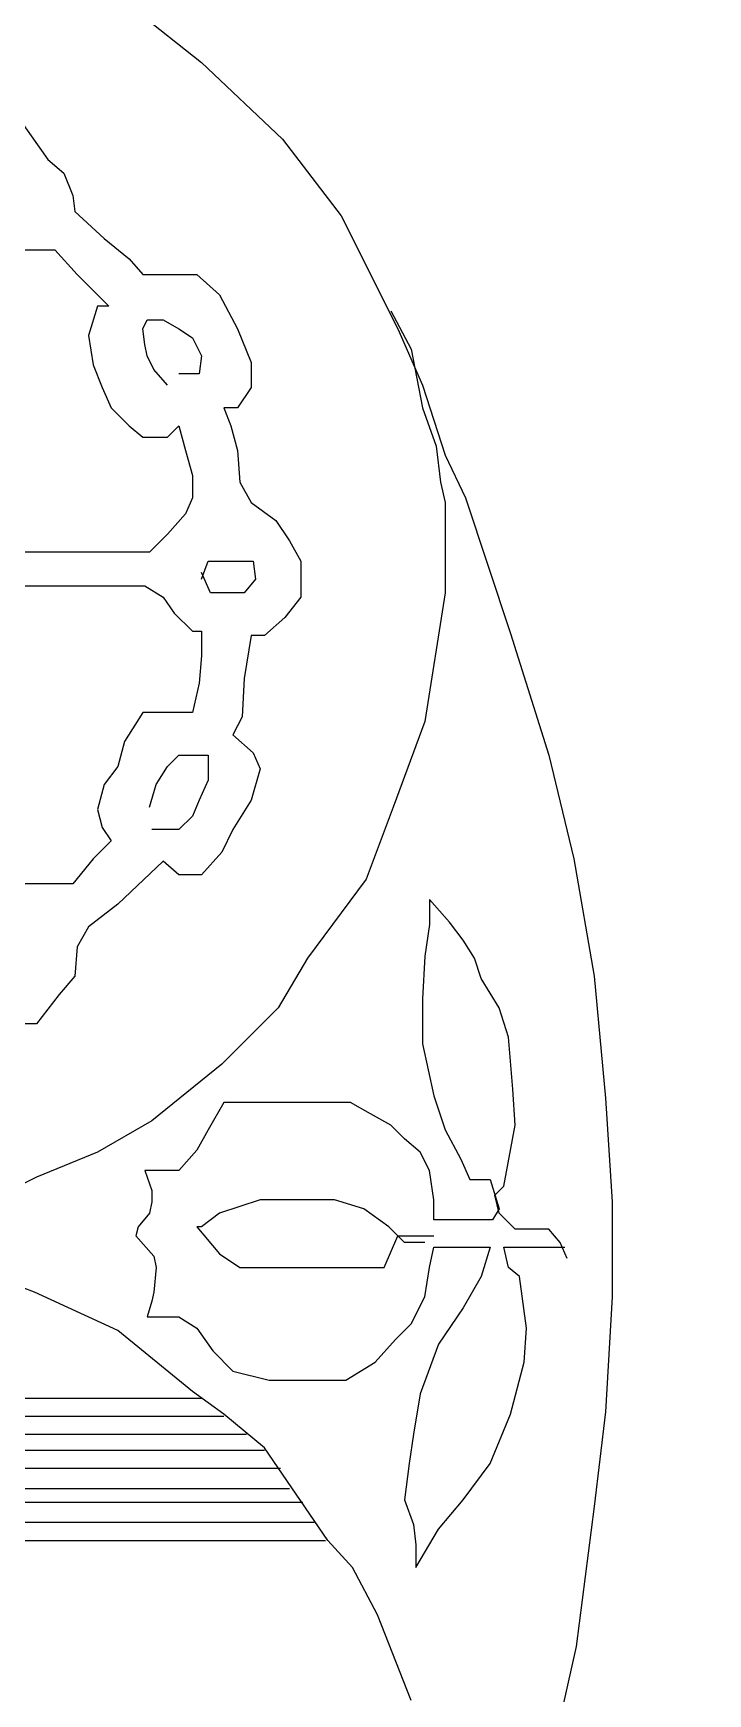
# Model space of a CAD drawing. Extents: x 747954 to 748544, y 4317181 to 4318208.
# Drawn here: x 747997.76 to 748000.74, y 4318040.15 to 4318047.51 of the extents above; entities that cross this region are included whole.
import ezdxf

# ---------------------------------------------------------------- set-up
doc = ezdxf.new("R2010")
doc.units = 0
doc.layers.get('0').update_dxf_attribs({"linetype": 'CONTINUOUS'})

msp = doc.modelspace()

# ---------------------------------------------------------------- linework, layer by layer
at = {"color": 0, "linetype": 'CONTINUOUS'}
for p, q in [((747998.21, 4318047.61), (747998.5, 4318047.38)), ((747998.21, 4318047.61), (747998.5, 4318047.38)), ((747998.5, 4318047.38), (747998.86, 4318047.04)), ((747998.5, 4318047.38), (747998.86, 4318047.04)), ((747997.7, 4318047.12), (747997.82, 4318046.95)), ((747997.7, 4318047.12), (747997.82, 4318046.95)), ((747998.86, 4318047.04), (747999.12, 4318046.7)), ((747998.86, 4318047.04), (747999.12, 4318046.7)), ((747997.82, 4318046.95), (747997.89, 4318046.89)), ((747997.82, 4318046.95), (747997.89, 4318046.89)), ((747997.89, 4318046.89), (747997.93, 4318046.79)), ((747997.89, 4318046.89), (747997.93, 4318046.79)), ((747997.93, 4318046.79), (747997.94, 4318046.72)), ((747997.93, 4318046.79), (747997.94, 4318046.72)), ((747997.94, 4318046.72), (747998.07, 4318046.6)), ((747997.94, 4318046.72), (747998.07, 4318046.6)), ((747999.12, 4318046.7), (747999.37, 4318046.2)), ((747999.12, 4318046.7), (747999.37, 4318046.2)), ((747998.07, 4318046.6), (747998.18, 4318046.51)), ((747998.07, 4318046.6), (747998.18, 4318046.51)), ((747997.68, 4318046.55), (747997.77, 4318046.55)), ((747997.68, 4318046.55), (747997.77, 4318046.55)), ((747997.77, 4318046.55), (747997.85, 4318046.55)), ((747997.77, 4318046.55), (747997.85, 4318046.55)), ((747997.85, 4318046.55), (747997.95, 4318046.44)), ((747997.85, 4318046.55), (747997.95, 4318046.44)), ((747998.18, 4318046.51), (747998.24, 4318046.44)), ((747998.18, 4318046.51), (747998.24, 4318046.44)), ((747997.95, 4318046.44), (747998.04, 4318046.35)), ((747997.95, 4318046.44), (747998.04, 4318046.35)), ((747998.24, 4318046.44), (747998.29, 4318046.44)), ((747998.24, 4318046.44), (747998.29, 4318046.44)), ((747998.29, 4318046.44), (747998.36, 4318046.44)), ((747998.29, 4318046.44), (747998.36, 4318046.44)), ((747998.36, 4318046.44), (747998.48, 4318046.44)), ((747998.36, 4318046.44), (747998.48, 4318046.44)), ((747998.48, 4318046.44), (747998.58, 4318046.35)), ((747998.48, 4318046.44), (747998.58, 4318046.35)), ((747998.04, 4318046.35), (747998.09, 4318046.3)), ((747998.04, 4318046.35), (747998.09, 4318046.3)), ((747998.58, 4318046.35), (747998.66, 4318046.2)), ((747998.58, 4318046.35), (747998.66, 4318046.2)), ((747998.04, 4318046.3), (747998, 4318046.17)), ((747998.04, 4318046.3), (747998, 4318046.17)), ((747998.09, 4318046.3), (747998.04, 4318046.3)), ((747998.09, 4318046.3), (747998.04, 4318046.3)), ((747999.34, 4318046.28), (747999.43, 4318046.11)), ((747999.34, 4318046.28), (747999.43, 4318046.11)), ((747998.24, 4318046.2), (747998.26, 4318046.24)), ((747998.24, 4318046.2), (747998.26, 4318046.24)), ((747998.26, 4318046.24), (747998.33, 4318046.24)), ((747998.26, 4318046.24), (747998.33, 4318046.24)), ((747998.33, 4318046.24), (747998.4, 4318046.2)), ((747998.33, 4318046.24), (747998.4, 4318046.2)), ((747998, 4318046.17), (747998.02, 4318046.04)), ((747998, 4318046.17), (747998.02, 4318046.04)), ((747998.25, 4318046.13), (747998.24, 4318046.2)), ((747998.25, 4318046.13), (747998.24, 4318046.2)), ((747998.26, 4318046.08), (747998.25, 4318046.13)), ((747998.26, 4318046.08), (747998.25, 4318046.13)), ((747998.4, 4318046.2), (747998.46, 4318046.16)), ((747998.4, 4318046.2), (747998.46, 4318046.16)), ((747998.46, 4318046.16), (747998.5, 4318046.08)), ((747998.46, 4318046.16), (747998.5, 4318046.08)), ((747998.66, 4318046.2), (747998.72, 4318046.05)), ((747998.66, 4318046.2), (747998.72, 4318046.05)), ((747999.37, 4318046.2), (747999.48, 4318045.95)), ((747999.37, 4318046.2), (747999.48, 4318045.95)), ((747998.29, 4318046.02), (747998.26, 4318046.08)), ((747998.29, 4318046.02), (747998.26, 4318046.08)), ((747998.5, 4318046.08), (747998.49, 4318046)), ((747998.5, 4318046.08), (747998.49, 4318046)), ((747999.43, 4318046.11), (747999.48, 4318045.85)), ((747999.43, 4318046.11), (747999.48, 4318045.85)), ((747998.02, 4318046.04), (747998.06, 4318045.94)), ((747998.02, 4318046.04), (747998.06, 4318045.94)), ((747998.35, 4318045.95), (747998.29, 4318046.02)), ((747998.35, 4318045.95), (747998.29, 4318046.02)), ((747998.46, 4318046), (747998.4, 4318046)), ((747998.46, 4318046), (747998.4, 4318046)), ((747998.49, 4318046), (747998.46, 4318046)), ((747998.49, 4318046), (747998.46, 4318046)), ((747998.72, 4318046.05), (747998.72, 4318045.94)), ((747998.72, 4318046.05), (747998.72, 4318045.94)), ((747998.06, 4318045.94), (747998.1, 4318045.85)), ((747998.06, 4318045.94), (747998.1, 4318045.85)), ((747998.72, 4318045.94), (747998.66, 4318045.85)), ((747998.72, 4318045.94), (747998.66, 4318045.85)), ((747999.48, 4318045.95), (747999.58, 4318045.64)), ((747999.48, 4318045.95), (747999.58, 4318045.64)), ((747998.1, 4318045.85), (747998.18, 4318045.77)), ((747998.1, 4318045.85), (747998.18, 4318045.77)), ((747998.66, 4318045.85), (747998.6, 4318045.85)), ((747998.6, 4318045.85), (747998.63, 4318045.77)), ((747998.66, 4318045.85), (747998.6, 4318045.85)), ((747998.6, 4318045.85), (747998.63, 4318045.77)), ((747999.48, 4318045.85), (747999.54, 4318045.68)), ((747999.48, 4318045.85), (747999.54, 4318045.68)), ((747998.18, 4318045.77), (747998.24, 4318045.72)), ((747998.18, 4318045.77), (747998.24, 4318045.72)), ((747998.35, 4318045.72), (747998.4, 4318045.77)), ((747998.35, 4318045.72), (747998.4, 4318045.77)), ((747998.4, 4318045.77), (747998.43, 4318045.66)), ((747998.4, 4318045.77), (747998.43, 4318045.66)), ((747998.63, 4318045.77), (747998.66, 4318045.66)), ((747998.63, 4318045.77), (747998.66, 4318045.66)), ((747998.24, 4318045.72), (747998.29, 4318045.72)), ((747998.24, 4318045.72), (747998.29, 4318045.72)), ((747998.29, 4318045.72), (747998.35, 4318045.72)), ((747998.29, 4318045.72), (747998.35, 4318045.72)), ((747998.43, 4318045.66), (747998.46, 4318045.55)), ((747998.43, 4318045.66), (747998.46, 4318045.55)), ((747998.66, 4318045.66), (747998.67, 4318045.52)), ((747998.66, 4318045.66), (747998.67, 4318045.52)), ((747999.54, 4318045.68), (747999.56, 4318045.52)), ((747999.54, 4318045.68), (747999.56, 4318045.52)), ((747999.58, 4318045.64), (747999.67, 4318045.45)), ((747999.58, 4318045.64), (747999.67, 4318045.45)), ((747998.46, 4318045.55), (747998.46, 4318045.45)), ((747998.46, 4318045.55), (747998.46, 4318045.45)), ((747998.67, 4318045.52), (747998.72, 4318045.43)), ((747998.67, 4318045.52), (747998.72, 4318045.43)), ((747999.56, 4318045.52), (747999.58, 4318045.43)), ((747999.56, 4318045.52), (747999.58, 4318045.43)), ((747998.46, 4318045.45), (747998.43, 4318045.38)), ((747998.46, 4318045.45), (747998.43, 4318045.38)), ((747998.72, 4318045.43), (747998.83, 4318045.35)), ((747998.72, 4318045.43), (747998.83, 4318045.35)), ((747999.58, 4318045.43), (747999.58, 4318045.03)), ((747999.58, 4318045.43), (747999.58, 4318045.03)), ((747999.67, 4318045.45), (747999.87, 4318044.85)), ((747999.67, 4318045.45), (747999.87, 4318044.85)), ((747998.43, 4318045.38), (747998.35, 4318045.29)), ((747998.43, 4318045.38), (747998.35, 4318045.29)), ((747998.83, 4318045.35), (747998.89, 4318045.26)), ((747998.83, 4318045.35), (747998.89, 4318045.26)), ((747998.35, 4318045.29), (747998.27, 4318045.21)), ((747998.35, 4318045.29), (747998.27, 4318045.21)), ((747998.89, 4318045.26), (747998.94, 4318045.17)), ((747998.89, 4318045.26), (747998.94, 4318045.17)), ((747997.79, 4318045.21), (747997.69, 4318045.21)), ((747997.79, 4318045.21), (747997.69, 4318045.21)), ((747997.96, 4318045.21), (747997.79, 4318045.21)), ((747997.96, 4318045.21), (747997.79, 4318045.21)), ((747998.13, 4318045.21), (747997.96, 4318045.21)), ((747998.13, 4318045.21), (747997.96, 4318045.21)), ((747998.27, 4318045.21), (747998.13, 4318045.21)), ((747998.27, 4318045.21), (747998.13, 4318045.21)), ((747998.5, 4318045.09), (747998.53, 4318045.17)), ((747998.5, 4318045.09), (747998.53, 4318045.17)), ((747998.54, 4318045.03), (747998.5, 4318045.12)), ((747998.54, 4318045.03), (747998.5, 4318045.12)), ((747998.53, 4318045.17), (747998.58, 4318045.17)), ((747998.53, 4318045.17), (747998.58, 4318045.17)), ((747998.58, 4318045.17), (747998.66, 4318045.17)), ((747998.58, 4318045.17), (747998.66, 4318045.17)), ((747998.66, 4318045.17), (747998.73, 4318045.17)), ((747998.66, 4318045.17), (747998.73, 4318045.17)), ((747998.73, 4318045.17), (747998.74, 4318045.09)), ((747998.73, 4318045.17), (747998.74, 4318045.09)), ((747998.94, 4318045.17), (747998.94, 4318045.01)), ((747998.94, 4318045.17), (747998.94, 4318045.01)), ((747997.69, 4318045.06), (747997.79, 4318045.06)), ((747997.69, 4318045.06), (747997.79, 4318045.06)), ((747997.79, 4318045.06), (747997.97, 4318045.06)), ((747997.79, 4318045.06), (747997.97, 4318045.06)), ((747997.97, 4318045.06), (747998.15, 4318045.06)), ((747997.97, 4318045.06), (747998.15, 4318045.06)), ((747998.15, 4318045.06), (747998.25, 4318045.06)), ((747998.15, 4318045.06), (747998.25, 4318045.06)), ((747998.25, 4318045.06), (747998.33, 4318045.01)), ((747998.25, 4318045.06), (747998.33, 4318045.01)), ((747998.58, 4318045.03), (747998.54, 4318045.03)), ((747998.58, 4318045.03), (747998.54, 4318045.03)), ((747998.64, 4318045.03), (747998.58, 4318045.03)), ((747998.64, 4318045.03), (747998.58, 4318045.03)), ((747998.69, 4318045.03), (747998.64, 4318045.03)), ((747998.69, 4318045.03), (747998.64, 4318045.03)), ((747998.74, 4318045.09), (747998.69, 4318045.03)), ((747998.74, 4318045.09), (747998.69, 4318045.03)), ((747999.58, 4318045.03), (747999.49, 4318044.46)), ((747999.58, 4318045.03), (747999.49, 4318044.46)), ((747998.33, 4318045.01), (747998.38, 4318044.94)), ((747998.33, 4318045.01), (747998.38, 4318044.94)), ((747998.94, 4318045.01), (747998.87, 4318044.92)), ((747998.94, 4318045.01), (747998.87, 4318044.92)), ((747998.38, 4318044.94), (747998.46, 4318044.86)), ((747998.38, 4318044.94), (747998.46, 4318044.86)), ((747998.87, 4318044.92), (747998.78, 4318044.84)), ((747998.87, 4318044.92), (747998.78, 4318044.84)), ((747998.46, 4318044.86), (747998.5, 4318044.86)), ((747998.46, 4318044.86), (747998.5, 4318044.86)), ((747998.5, 4318044.86), (747998.5, 4318044.75)), ((747998.5, 4318044.86), (747998.5, 4318044.75)), ((747998.72, 4318044.84), (747998.69, 4318044.65)), ((747998.72, 4318044.84), (747998.69, 4318044.65)), ((747998.78, 4318044.84), (747998.72, 4318044.84)), ((747998.78, 4318044.84), (747998.72, 4318044.84)), ((747999.87, 4318044.85), (748000.04, 4318044.31)), ((747999.87, 4318044.85), (748000.04, 4318044.31)), ((747998.5, 4318044.75), (747998.49, 4318044.63)), ((747998.5, 4318044.75), (747998.49, 4318044.63)), ((747998.49, 4318044.63), (747998.46, 4318044.5)), ((747998.49, 4318044.63), (747998.46, 4318044.5)), ((747998.69, 4318044.65), (747998.68, 4318044.48)), ((747998.69, 4318044.65), (747998.68, 4318044.48)), ((747998.24, 4318044.5), (747998.16, 4318044.37)), ((747998.24, 4318044.5), (747998.16, 4318044.37)), ((747998.33, 4318044.5), (747998.24, 4318044.5)), ((747998.33, 4318044.5), (747998.24, 4318044.5)), ((747998.4, 4318044.5), (747998.33, 4318044.5)), ((747998.4, 4318044.5), (747998.33, 4318044.5)), ((747998.46, 4318044.5), (747998.4, 4318044.5)), ((747998.46, 4318044.5), (747998.4, 4318044.5)), ((747998.68, 4318044.48), (747998.64, 4318044.4)), ((747998.68, 4318044.48), (747998.64, 4318044.4)), ((747999.49, 4318044.46), (747999.35, 4318044.08)), ((747999.49, 4318044.46), (747999.35, 4318044.08)), ((747998.16, 4318044.37), (747998.13, 4318044.26)), ((747998.16, 4318044.37), (747998.13, 4318044.26)), ((747998.64, 4318044.4), (747998.73, 4318044.32)), ((747998.64, 4318044.4), (747998.73, 4318044.32)), ((747998.35, 4318044.26), (747998.4, 4318044.31)), ((747998.35, 4318044.26), (747998.4, 4318044.31)), ((747998.4, 4318044.31), (747998.47, 4318044.31)), ((747998.4, 4318044.31), (747998.47, 4318044.31)), ((747998.47, 4318044.31), (747998.53, 4318044.31)), ((747998.47, 4318044.31), (747998.53, 4318044.31)), ((747998.53, 4318044.31), (747998.53, 4318044.2)), ((747998.53, 4318044.31), (747998.53, 4318044.2)), ((747998.73, 4318044.32), (747998.76, 4318044.25)), ((747998.73, 4318044.32), (747998.76, 4318044.25)), ((748000.04, 4318044.31), (748000.15, 4318043.85)), ((748000.04, 4318044.31), (748000.15, 4318043.85)), ((747998.13, 4318044.26), (747998.07, 4318044.18)), ((747998.13, 4318044.26), (747998.07, 4318044.18)), ((747998.3, 4318044.18), (747998.35, 4318044.26)), ((747998.3, 4318044.18), (747998.35, 4318044.26)), ((747998.76, 4318044.25), (747998.72, 4318044.11)), ((747998.76, 4318044.25), (747998.72, 4318044.11)), ((747998.07, 4318044.18), (747998.04, 4318044.07)), ((747998.07, 4318044.18), (747998.04, 4318044.07)), ((747998.27, 4318044.08), (747998.3, 4318044.18)), ((747998.27, 4318044.08), (747998.3, 4318044.18)), ((747998.53, 4318044.2), (747998.49, 4318044.11)), ((747998.53, 4318044.2), (747998.49, 4318044.11)), ((747998.04, 4318044.07), (747998.06, 4318043.99)), ((747998.04, 4318044.07), (747998.06, 4318043.99)), ((747998.49, 4318044.11), (747998.46, 4318044.04)), ((747998.49, 4318044.11), (747998.46, 4318044.04)), ((747998.72, 4318044.11), (747998.64, 4318043.98)), ((747998.72, 4318044.11), (747998.64, 4318043.98)), ((747999.35, 4318044.08), (747999.23, 4318043.76)), ((747999.35, 4318044.08), (747999.23, 4318043.76)), ((747998.46, 4318044.04), (747998.4, 4318043.98)), ((747998.46, 4318044.04), (747998.4, 4318043.98)), ((747998.1, 4318043.93), (747998.02, 4318043.85)), ((747998.1, 4318043.93), (747998.02, 4318043.85)), ((747998.06, 4318043.99), (747998.1, 4318043.93)), ((747998.06, 4318043.99), (747998.1, 4318043.93)), ((747998.3, 4318043.98), (747998.28, 4318043.98)), ((747998.3, 4318043.98), (747998.28, 4318043.98)), ((747998.35, 4318043.98), (747998.3, 4318043.98)), ((747998.35, 4318043.98), (747998.3, 4318043.98)), ((747998.4, 4318043.98), (747998.35, 4318043.98)), ((747998.4, 4318043.98), (747998.35, 4318043.98)), ((747998.64, 4318043.98), (747998.59, 4318043.88)), ((747998.64, 4318043.98), (747998.59, 4318043.88)), ((747998.02, 4318043.85), (747997.93, 4318043.74)), ((747998.02, 4318043.85), (747997.93, 4318043.74)), ((747998.59, 4318043.88), (747998.5, 4318043.78)), ((747998.59, 4318043.88), (747998.5, 4318043.78)), ((748000.15, 4318043.85), (748000.24, 4318043.33)), ((748000.15, 4318043.85), (748000.24, 4318043.33)), ((747998.33, 4318043.84), (747998.13, 4318043.65)), ((747998.33, 4318043.84), (747998.13, 4318043.65)), ((747998.4, 4318043.78), (747998.33, 4318043.84)), ((747998.4, 4318043.78), (747998.33, 4318043.84)), ((747998.43, 4318043.78), (747998.4, 4318043.78)), ((747998.43, 4318043.78), (747998.4, 4318043.78)), ((747998.5, 4318043.78), (747998.43, 4318043.78)), ((747998.5, 4318043.78), (747998.43, 4318043.78)), ((747997.85, 4318043.74), (747997.69, 4318043.74)), ((747997.85, 4318043.74), (747997.69, 4318043.74)), ((747997.93, 4318043.74), (747997.85, 4318043.74)), ((747997.93, 4318043.74), (747997.85, 4318043.74)), ((747999.23, 4318043.76), (747998.97, 4318043.41)), ((747999.23, 4318043.76), (747998.97, 4318043.41)), ((747998.13, 4318043.65), (747998, 4318043.55)), ((747998.13, 4318043.65), (747998, 4318043.55)), ((747999.6, 4318043.57), (747999.51, 4318043.67)), ((747999.51, 4318043.67), (747999.51, 4318043.56)), ((747999.6, 4318043.57), (747999.51, 4318043.67)), ((747999.51, 4318043.67), (747999.51, 4318043.56)), ((747999.51, 4318043.56), (747999.49, 4318043.42)), ((747999.51, 4318043.56), (747999.49, 4318043.42)), ((747999.66, 4318043.49), (747999.6, 4318043.57)), ((747999.66, 4318043.49), (747999.6, 4318043.57)), ((747998, 4318043.55), (747997.95, 4318043.46)), ((747998, 4318043.55), (747997.95, 4318043.46)), ((747999.71, 4318043.41), (747999.66, 4318043.49)), ((747999.71, 4318043.41), (747999.66, 4318043.49)), ((747997.95, 4318043.46), (747997.94, 4318043.33)), ((747997.95, 4318043.46), (747997.94, 4318043.33)), ((747998.97, 4318043.41), (747998.84, 4318043.19)), ((747998.97, 4318043.41), (747998.84, 4318043.19)), ((747999.49, 4318043.42), (747999.48, 4318043.23)), ((747999.49, 4318043.42), (747999.48, 4318043.23)), ((747999.74, 4318043.32), (747999.71, 4318043.41)), ((747999.74, 4318043.32), (747999.71, 4318043.41)), ((747997.94, 4318043.33), (747997.87, 4318043.25)), ((747997.94, 4318043.33), (747997.87, 4318043.25)), ((747999.82, 4318043.19), (747999.74, 4318043.32)), ((747999.82, 4318043.19), (747999.74, 4318043.32)), ((748000.24, 4318043.33), (748000.29, 4318042.79)), ((748000.24, 4318043.33), (748000.29, 4318042.79)), ((747997.87, 4318043.25), (747997.77, 4318043.12)), ((747997.87, 4318043.25), (747997.77, 4318043.12)), ((747998.84, 4318043.19), (747998.59, 4318042.94)), ((747998.84, 4318043.19), (747998.59, 4318042.94)), ((747999.48, 4318043.23), (747999.48, 4318043.03)), ((747999.48, 4318043.23), (747999.48, 4318043.03)), ((747999.86, 4318043.06), (747999.82, 4318043.19)), ((747999.86, 4318043.06), (747999.82, 4318043.19)), ((747997.77, 4318043.12), (747997.68, 4318043.12)), ((747997.77, 4318043.12), (747997.68, 4318043.12)), ((747999.88, 4318042.83), (747999.86, 4318043.06)), ((747999.88, 4318042.83), (747999.86, 4318043.06)), ((747999.48, 4318043.03), (747999.53, 4318042.8)), ((747999.48, 4318043.03), (747999.53, 4318042.8)), ((747998.59, 4318042.94), (747998.28, 4318042.69)), ((747998.59, 4318042.94), (747998.28, 4318042.69)), ((747999.89, 4318042.67), (747999.88, 4318042.83)), ((747999.89, 4318042.67), (747999.88, 4318042.83)), ((747998.6, 4318042.77), (747998.53, 4318042.65)), ((747998.6, 4318042.77), (747998.53, 4318042.65)), ((747998.68, 4318042.77), (747998.6, 4318042.77)), ((747998.68, 4318042.77), (747998.6, 4318042.77)), ((747998.8, 4318042.77), (747998.68, 4318042.77)), ((747998.8, 4318042.77), (747998.68, 4318042.77)), ((747998.96, 4318042.77), (747998.8, 4318042.77)), ((747998.96, 4318042.77), (747998.8, 4318042.77)), ((747999.16, 4318042.77), (747998.96, 4318042.77)), ((747999.16, 4318042.77), (747998.96, 4318042.77)), ((747999.25, 4318042.72), (747999.16, 4318042.77)), ((747999.25, 4318042.72), (747999.16, 4318042.77)), ((747999.53, 4318042.8), (747999.58, 4318042.65)), ((747999.53, 4318042.8), (747999.58, 4318042.65)), ((748000.29, 4318042.79), (748000.32, 4318042.33)), ((748000.29, 4318042.79), (748000.32, 4318042.33)), ((747998.28, 4318042.69), (747998.04, 4318042.55)), ((747998.28, 4318042.69), (747998.04, 4318042.55)), ((747999.34, 4318042.67), (747999.25, 4318042.72)), ((747999.34, 4318042.67), (747999.25, 4318042.72)), ((747999.4, 4318042.61), (747999.34, 4318042.67)), ((747999.4, 4318042.61), (747999.34, 4318042.67)), ((747999.84, 4318042.4), (747999.89, 4318042.67)), ((747999.84, 4318042.4), (747999.89, 4318042.67)), ((747998.53, 4318042.65), (747998.48, 4318042.56)), ((747998.53, 4318042.65), (747998.48, 4318042.56)), ((747999.47, 4318042.55), (747999.4, 4318042.61)), ((747999.47, 4318042.55), (747999.4, 4318042.61)), ((747999.58, 4318042.65), (747999.65, 4318042.52)), ((747999.58, 4318042.65), (747999.65, 4318042.52)), ((747998.04, 4318042.55), (747997.77, 4318042.44)), ((747998.04, 4318042.55), (747997.77, 4318042.44)), ((747998.48, 4318042.56), (747998.4, 4318042.47)), ((747998.48, 4318042.56), (747998.4, 4318042.47)), ((747999.51, 4318042.47), (747999.47, 4318042.55)), ((747999.51, 4318042.47), (747999.47, 4318042.55)), ((747998.3, 4318042.47), (747998.25, 4318042.47)), ((747998.25, 4318042.47), (747998.28, 4318042.38)), ((747998.3, 4318042.47), (747998.25, 4318042.47)), ((747998.25, 4318042.47), (747998.28, 4318042.38)), ((747998.35, 4318042.47), (747998.3, 4318042.47)), ((747998.35, 4318042.47), (747998.3, 4318042.47)), ((747998.4, 4318042.47), (747998.35, 4318042.47)), ((747998.4, 4318042.47), (747998.35, 4318042.47)), ((747999.53, 4318042.34), (747999.51, 4318042.47)), ((747999.53, 4318042.34), (747999.51, 4318042.47)), ((747999.65, 4318042.52), (747999.69, 4318042.43)), ((747999.65, 4318042.52), (747999.69, 4318042.43)), ((747997.77, 4318042.44), (747997.57, 4318042.34)), ((747997.77, 4318042.44), (747997.57, 4318042.34)), ((747998.28, 4318042.38), (747998.28, 4318042.33)), ((747998.28, 4318042.38), (747998.28, 4318042.33)), ((747999.69, 4318042.43), (747999.78, 4318042.43)), ((747999.69, 4318042.43), (747999.78, 4318042.43)), ((747999.78, 4318042.43), (747999.82, 4318042.3)), ((747999.78, 4318042.43), (747999.82, 4318042.3)), ((747999.8, 4318042.36), (747999.84, 4318042.4)), ((747999.8, 4318042.36), (747999.84, 4318042.4)), ((747998.28, 4318042.33), (747998.27, 4318042.28)), ((747998.28, 4318042.33), (747998.27, 4318042.28)), ((747998.76, 4318042.34), (747998.58, 4318042.28)), ((747998.76, 4318042.34), (747998.58, 4318042.28)), ((747998.86, 4318042.34), (747998.76, 4318042.34)), ((747998.86, 4318042.34), (747998.76, 4318042.34)), ((747998.94, 4318042.34), (747998.86, 4318042.34)), ((747998.94, 4318042.34), (747998.86, 4318042.34)), ((747999.09, 4318042.34), (747998.94, 4318042.34)), ((747999.09, 4318042.34), (747998.94, 4318042.34)), ((747999.22, 4318042.3), (747999.09, 4318042.34)), ((747999.22, 4318042.3), (747999.09, 4318042.34)), ((747999.53, 4318042.25), (747999.53, 4318042.34)), ((747999.53, 4318042.25), (747999.53, 4318042.34)), ((747999.82, 4318042.28), (747999.8, 4318042.36)), ((747999.82, 4318042.28), (747999.8, 4318042.36)), ((748000.32, 4318042.33), (748000.32, 4318041.91)), ((748000.32, 4318042.33), (748000.32, 4318041.91)), ((747998.27, 4318042.28), (747998.22, 4318042.22)), ((747998.27, 4318042.28), (747998.22, 4318042.22)), ((747998.58, 4318042.28), (747998.5, 4318042.22)), ((747998.58, 4318042.28), (747998.5, 4318042.22)), ((747999.33, 4318042.22), (747999.22, 4318042.3)), ((747999.33, 4318042.22), (747999.22, 4318042.3)), ((747999.57, 4318042.25), (747999.53, 4318042.25)), ((747999.57, 4318042.25), (747999.53, 4318042.25)), ((747999.64, 4318042.25), (747999.57, 4318042.25)), ((747999.64, 4318042.25), (747999.57, 4318042.25)), ((747999.73, 4318042.25), (747999.64, 4318042.25)), ((747999.73, 4318042.25), (747999.64, 4318042.25)), ((747999.79, 4318042.25), (747999.73, 4318042.25)), ((747999.79, 4318042.25), (747999.73, 4318042.25)), ((747999.82, 4318042.3), (747999.79, 4318042.25)), ((747999.82, 4318042.3), (747999.79, 4318042.25)), ((747999.89, 4318042.21), (747999.82, 4318042.28)), ((747999.89, 4318042.21), (747999.82, 4318042.28)), ((747998.22, 4318042.22), (747998.21, 4318042.18)), ((747998.22, 4318042.22), (747998.21, 4318042.18)), ((747998.21, 4318042.18), (747998.29, 4318042.09)), ((747998.21, 4318042.18), (747998.29, 4318042.09)), ((747998.5, 4318042.22), (747998.48, 4318042.22)), ((747998.48, 4318042.22), (747998.58, 4318042.1)), ((747998.5, 4318042.22), (747998.48, 4318042.22)), ((747998.48, 4318042.22), (747998.58, 4318042.1)), ((747999.31, 4318042.04), (747999.37, 4318042.18)), ((747999.31, 4318042.04), (747999.37, 4318042.18)), ((747999.4, 4318042.15), (747999.33, 4318042.22)), ((747999.4, 4318042.15), (747999.33, 4318042.22)), ((747999.37, 4318042.18), (747999.47, 4318042.18)), ((747999.37, 4318042.18), (747999.47, 4318042.18)), ((747999.47, 4318042.18), (747999.53, 4318042.18)), ((747999.47, 4318042.18), (747999.53, 4318042.18)), ((747999.97, 4318042.21), (747999.89, 4318042.21)), ((747999.97, 4318042.21), (747999.89, 4318042.21)), ((748000.04, 4318042.21), (747999.97, 4318042.21)), ((748000.04, 4318042.21), (747999.97, 4318042.21)), ((748000.09, 4318042.15), (748000.04, 4318042.21)), ((748000.09, 4318042.15), (748000.04, 4318042.21)), ((747997.76, 4318041.93), (747997.36, 4318042.08)), ((747997.76, 4318041.93), (747997.36, 4318042.08)), ((747998.29, 4318042.09), (747998.3, 4318042.04)), ((747998.29, 4318042.09), (747998.3, 4318042.04)), ((747998.58, 4318042.1), (747998.67, 4318042.04)), ((747998.58, 4318042.1), (747998.67, 4318042.04)), ((747999.49, 4318042.15), (747999.4, 4318042.15)), ((747999.49, 4318042.15), (747999.4, 4318042.15)), ((747999.51, 4318042.04), (747999.53, 4318042.13)), ((747999.51, 4318042.04), (747999.53, 4318042.13)), ((747999.53, 4318042.13), (747999.63, 4318042.13)), ((747999.53, 4318042.13), (747999.63, 4318042.13)), ((747999.63, 4318042.13), (747999.71, 4318042.13)), ((747999.63, 4318042.13), (747999.71, 4318042.13)), ((747999.71, 4318042.13), (747999.78, 4318042.13)), ((747999.71, 4318042.13), (747999.78, 4318042.13)), ((747999.78, 4318042.13), (747999.74, 4318042)), ((747999.78, 4318042.13), (747999.74, 4318042)), ((747999.86, 4318042.04), (747999.84, 4318042.13)), ((747999.84, 4318042.13), (747999.94, 4318042.13)), ((747999.86, 4318042.04), (747999.84, 4318042.13)), ((747999.84, 4318042.13), (747999.94, 4318042.13)), ((747999.94, 4318042.13), (748000.02, 4318042.13)), ((747999.94, 4318042.13), (748000.02, 4318042.13)), ((748000.02, 4318042.13), (748000.11, 4318042.13)), ((748000.02, 4318042.13), (748000.11, 4318042.13)), ((748000.12, 4318042.08), (748000.09, 4318042.15)), ((748000.12, 4318042.08), (748000.09, 4318042.15)), ((747998.3, 4318042.04), (747998.29, 4318041.93)), ((747998.3, 4318042.04), (747998.29, 4318041.93)), ((747998.67, 4318042.04), (747998.79, 4318042.04)), ((747998.67, 4318042.04), (747998.79, 4318042.04)), ((747998.79, 4318042.04), (747998.92, 4318042.04)), ((747998.79, 4318042.04), (747998.92, 4318042.04)), ((747998.92, 4318042.04), (747999.04, 4318042.04)), ((747998.92, 4318042.04), (747999.04, 4318042.04)), ((747999.04, 4318042.04), (747999.14, 4318042.04)), ((747999.04, 4318042.04), (747999.14, 4318042.04)), ((747999.14, 4318042.04), (747999.23, 4318042.04)), ((747999.14, 4318042.04), (747999.23, 4318042.04)), ((747999.23, 4318042.04), (747999.31, 4318042.04)), ((747999.23, 4318042.04), (747999.31, 4318042.04)), ((747999.49, 4318041.91), (747999.51, 4318042.04)), ((747999.49, 4318041.91), (747999.51, 4318042.04)), ((747999.91, 4318042), (747999.86, 4318042.04)), ((747999.91, 4318042), (747999.86, 4318042.04)), ((747999.74, 4318042), (747999.66, 4318041.86)), ((747999.74, 4318042), (747999.66, 4318041.86)), ((747999.94, 4318041.77), (747999.91, 4318042)), ((747999.94, 4318041.77), (747999.91, 4318042)), ((747998.13, 4318041.76), (747997.76, 4318041.93)), ((747998.13, 4318041.76), (747997.76, 4318041.93)), ((747998.28, 4318041.89), (747998.26, 4318041.82)), ((747998.28, 4318041.89), (747998.26, 4318041.82)), ((747998.29, 4318041.93), (747998.28, 4318041.89)), ((747998.29, 4318041.93), (747998.28, 4318041.89)), ((747999.43, 4318041.79), (747999.49, 4318041.91)), ((747999.43, 4318041.79), (747999.49, 4318041.91)), ((747999.66, 4318041.86), (747999.55, 4318041.7)), ((747999.66, 4318041.86), (747999.55, 4318041.7)), ((748000.32, 4318041.91), (748000.29, 4318041.4)), ((748000.32, 4318041.91), (748000.29, 4318041.4)), ((747998.26, 4318041.82), (747998.35, 4318041.82)), ((747998.26, 4318041.82), (747998.35, 4318041.82)), ((747998.35, 4318041.82), (747998.4, 4318041.82)), ((747998.35, 4318041.82), (747998.4, 4318041.82)), ((747998.4, 4318041.82), (747998.48, 4318041.77)), ((747998.4, 4318041.82), (747998.48, 4318041.77)), ((747999.36, 4318041.72), (747999.43, 4318041.79)), ((747999.36, 4318041.72), (747999.43, 4318041.79)), ((747998.46, 4318041.49), (747998.13, 4318041.76)), ((747998.46, 4318041.49), (747998.13, 4318041.76)), ((747998.48, 4318041.77), (747998.55, 4318041.67)), ((747998.48, 4318041.77), (747998.55, 4318041.67)), ((747999.27, 4318041.62), (747999.36, 4318041.72)), ((747999.27, 4318041.62), (747999.36, 4318041.72)), ((747999.93, 4318041.62), (747999.94, 4318041.77)), ((747999.93, 4318041.62), (747999.94, 4318041.77)), ((747998.55, 4318041.67), (747998.64, 4318041.58)), ((747998.55, 4318041.67), (747998.64, 4318041.58)), ((747999.55, 4318041.7), (747999.47, 4318041.48)), ((747999.55, 4318041.7), (747999.47, 4318041.48)), ((747998.64, 4318041.58), (747998.8, 4318041.54)), ((747998.64, 4318041.58), (747998.8, 4318041.54)), ((747999.14, 4318041.54), (747999.27, 4318041.62)), ((747999.14, 4318041.54), (747999.27, 4318041.62)), ((747999.87, 4318041.39), (747999.93, 4318041.62)), ((747999.87, 4318041.39), (747999.93, 4318041.62)), ((747998.8, 4318041.54), (747998.96, 4318041.54)), ((747998.8, 4318041.54), (747998.96, 4318041.54)), ((747998.96, 4318041.54), (747999.14, 4318041.54)), ((747998.96, 4318041.54), (747999.14, 4318041.54)), ((747997.49, 4318041.46), (747998.33, 4318041.46)), ((747997.49, 4318041.46), (747998.33, 4318041.46)), ((747998.33, 4318041.46), (747998.5, 4318041.46)), ((747998.33, 4318041.46), (747998.5, 4318041.46)), ((747998.6, 4318041.39), (747998.46, 4318041.49)), ((747998.6, 4318041.39), (747998.46, 4318041.49)), ((747999.47, 4318041.48), (747999.44, 4318041.3)), ((747999.47, 4318041.48), (747999.44, 4318041.3)), ((747997.53, 4318041.38), (747998.6, 4318041.38)), ((747997.53, 4318041.38), (747998.6, 4318041.38)), ((747998.78, 4318041.24), (747998.6, 4318041.39)), ((747998.78, 4318041.24), (747998.6, 4318041.39)), ((747999.78, 4318041.17), (747999.87, 4318041.39)), ((747999.78, 4318041.17), (747999.87, 4318041.39)), ((748000.29, 4318041.4), (748000.24, 4318040.98)), ((748000.29, 4318041.4), (748000.24, 4318040.98)), ((747997.53, 4318041.3), (747998.7, 4318041.3)), ((747997.53, 4318041.3), (747998.7, 4318041.3)), ((747999.44, 4318041.3), (747999.42, 4318041.17)), ((747999.44, 4318041.3), (747999.42, 4318041.17)), ((747997.53, 4318041.23), (747998.78, 4318041.23)), ((747997.53, 4318041.23), (747998.78, 4318041.23)), ((747999.06, 4318040.83), (747998.78, 4318041.24)), ((747999.06, 4318040.83), (747998.78, 4318041.24)), ((747997.53, 4318041.15), (747998.85, 4318041.15)), ((747997.53, 4318041.15), (747998.85, 4318041.15)), ((747999.42, 4318041.17), (747999.4, 4318041.01)), ((747999.42, 4318041.17), (747999.4, 4318041.01)), ((747999.66, 4318041.01), (747999.78, 4318041.17)), ((747999.66, 4318041.01), (747999.78, 4318041.17)), ((747997.53, 4318041.06), (747998.89, 4318041.06)), ((747997.53, 4318041.06), (747998.89, 4318041.06)), ((747997.53, 4318041), (747998.95, 4318041)), ((747997.53, 4318041), (747998.95, 4318041)), ((747999.4, 4318041.01), (747999.44, 4318040.9)), ((747999.4, 4318041.01), (747999.44, 4318040.9)), ((747999.55, 4318040.88), (747999.66, 4318041.01)), ((747999.55, 4318040.88), (747999.66, 4318041.01)), ((748000.24, 4318040.98), (748000.16, 4318040.36)), ((748000.24, 4318040.98), (748000.16, 4318040.36)), ((747997.53, 4318040.91), (747999, 4318040.91)), ((747997.53, 4318040.91), (747999, 4318040.91)), ((747997.53, 4318040.83), (747999.05, 4318040.83)), ((747997.53, 4318040.83), (747999.05, 4318040.83)), ((747999.17, 4318040.71), (747999.06, 4318040.83)), ((747999.17, 4318040.71), (747999.06, 4318040.83)), ((747999.44, 4318040.9), (747999.45, 4318040.81)), ((747999.44, 4318040.9), (747999.45, 4318040.81)), ((747999.45, 4318040.71), (747999.55, 4318040.88)), ((747999.45, 4318040.71), (747999.55, 4318040.88)), ((747999.45, 4318040.81), (747999.45, 4318040.71)), ((747999.45, 4318040.81), (747999.45, 4318040.71)), ((747999.28, 4318040.5), (747999.17, 4318040.71)), ((747999.28, 4318040.5), (747999.17, 4318040.71)), ((747999.43, 4318040.12), (747999.28, 4318040.5)), ((747999.43, 4318040.12), (747999.28, 4318040.5)), ((748000.16, 4318040.36), (748000.04, 4318039.82)), ((748000.16, 4318040.36), (748000.04, 4318039.82))]:
    msp.add_line(p, q, dxfattribs=at)

# ---------------------------------------------------------------- meshes
mesh = msp.add_polyface(dxfattribs=at)
corners = [(747954.5, 4317181), (747954.5, 4317181), (747954.5, 4317371.9618), (748262.5, 4317181), (747954.5, 4317546.4935), (748544, 4317181), (747954.5, 4318207.5), (748544, 4317842.0065), (748544, 4318207.5)]
mesh.append_faces([[corners[k] for k in face] for face in [(0, 1, 3, 2), (2, 3, 5, 4), (4, 5, 7, 6), (6, 7, 8, 8)]], dxfattribs={"vtx0": -1, "vtx2": -1, "color": 0})
mesh = msp.add_polyface(dxfattribs=at)
corners = [(747964.5, 4318021), (747964.5, 4318021), (747964.5, 4318195.2713), (748245.58, 4318021), (747964.5, 4318201.5), (748245.58, 4318027.2287), (748245.58, 4318201.5)]
mesh.append_faces([[corners[k] for k in face] for face in [(0, 1, 3, 2), (2, 3, 5, 4), (4, 5, 6, 6)]], dxfattribs={"vtx0": -1, "vtx2": -1, "color": 0})

doc.saveas('drawing.dxf')
